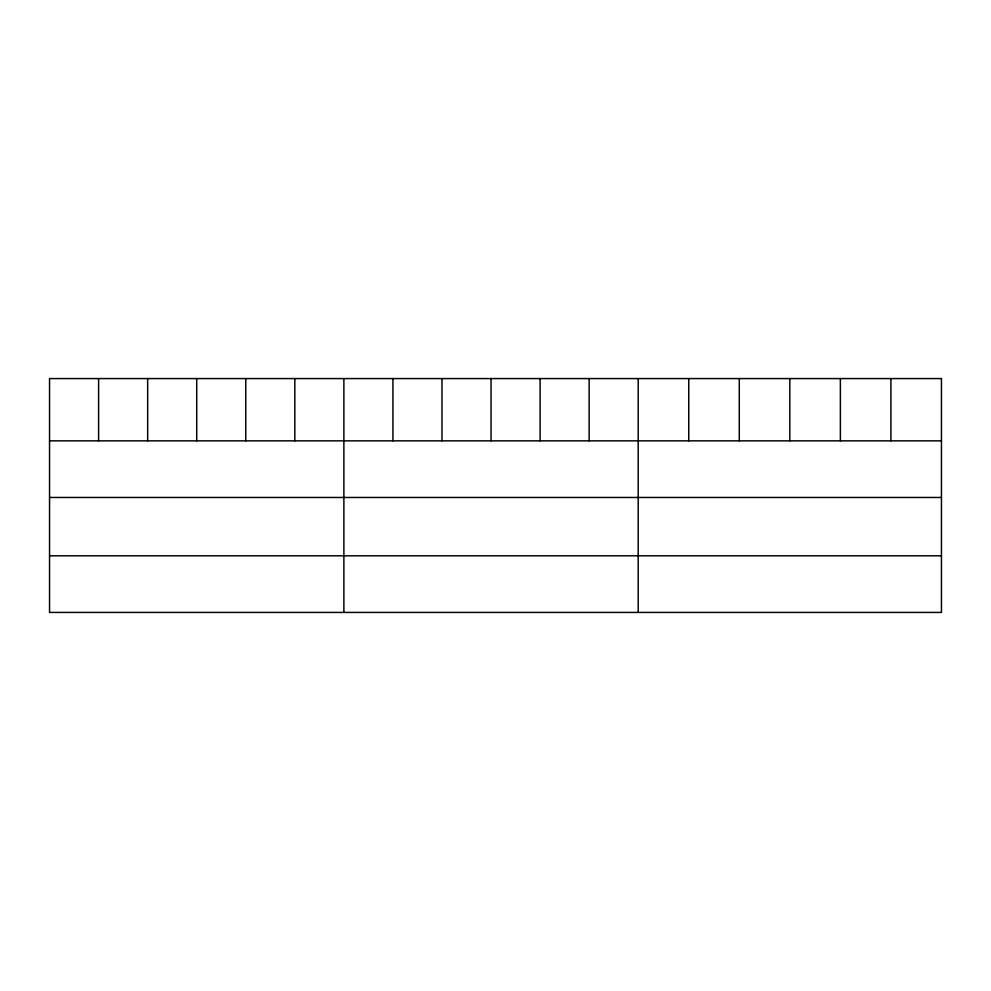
<?xml version="1.0" encoding="UTF-8"?>
<svg xmlns="http://www.w3.org/2000/svg" width="991" height="991" viewBox="0 0 991 991"><rect width="100%" height="100%" fill="white"/><g stroke="black" fill="none" stroke-linecap="round" stroke-linejoin="round"><path stroke-width="1.49" d="M49.55 440.846L941.45 440.846M49.55 497.47L941.45 497.47M49.55 555.802L941.45 555.802M890.909 378.574L890.909 440.846M840.368 378.574L840.368 440.846M789.827 378.574L789.827 440.846M739.286 378.574L739.286 440.846M688.745 378.574L688.745 440.846M638.204 378.574L638.204 612.426M589.149 378.574L589.149 440.846M540.095 378.574L540.095 440.846M491.04 378.574L491.04 440.846M441.986 378.574L441.986 440.846M392.931 378.574L392.931 440.846M343.877 378.574L343.877 612.426M294.822 378.574L294.822 440.846M245.768 378.574L245.768 440.846M196.714 378.574L196.714 440.846M147.659 378.574L147.659 440.846M98.604 378.574L98.604 440.846M941.45 378.574L49.55 378.574L49.55 612.426L941.45 612.426L941.45 378.574"/></g></svg>
